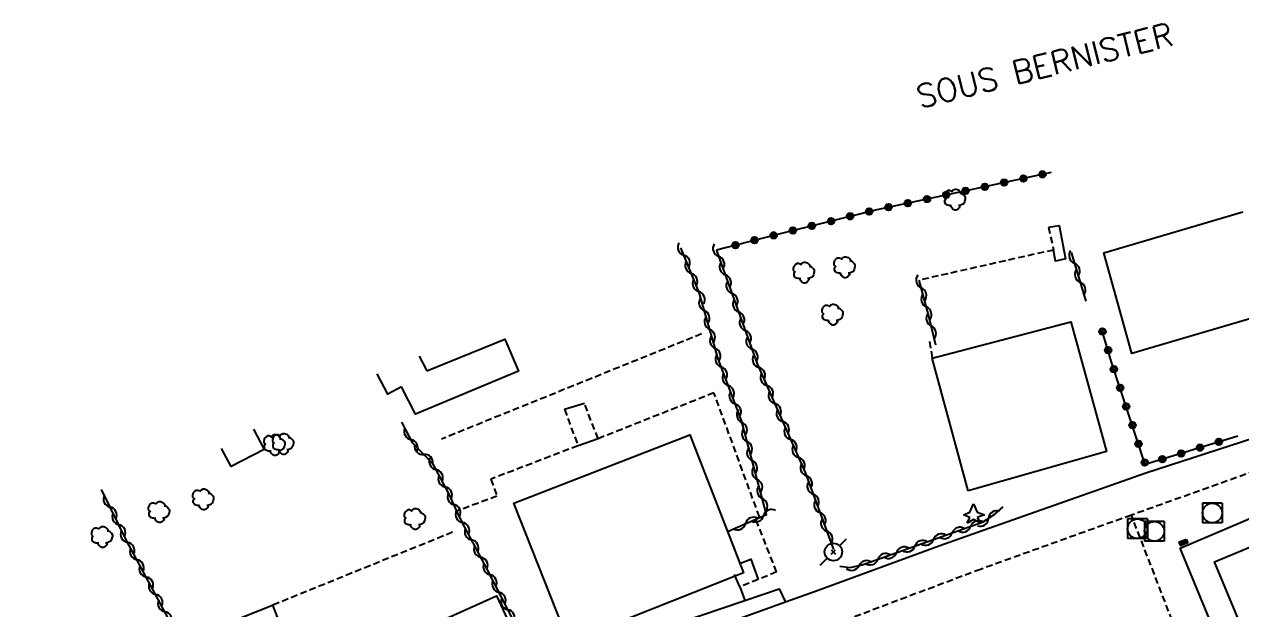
# Model space of a CAD drawing. Header units: millimetres. Extents: x 267000 to 268000, y 124999 to 126000.
# Drawn here: x 267378.6 to 267471.2, y 125359.8 to 125404.3 of the extents above; entities that cross this region are included whole.
import ezdxf
from ezdxf.enums import TextEntityAlignment as Align

# ---------------------------------------------------------------- set-up
doc = ezdxf.new("R2010")
doc.units = ezdxf.units.MM
doc.linetypes.add('DASHED', pattern=[0.75, 0.5, -0.25])
doc.layers.get('0').update_dxf_attribs({"linetype": 'CONTINUOUS'})
for name, color, linetype in [('W0001', 6, 'DASHED'), ('W0008', 7, 'CONTINUOUS'), ('W0014', 7, 'CONTINUOUS'), ('W0017', 7, 'CONTINUOUS'), ('W0101', 7, 'CONTINUOUS'), ('W0104', 1, 'CONTINUOUS'), ('W0105', 7, 'CONTINUOUS'), ('W0112', 1, 'DASHED'), ('W0300', 7, 'CONTINUOUS'), ('W0303', 7, 'CONTINUOUS'), ('W0310', 3, 'CONTINUOUS'), ('W0323', 7, 'CONTINUOUS'), ('W0401', 7, 'CONTINUOUS'), ('W0420', 7, 'CONTINUOUS'), ('W0473', 7, 'CONTINUOUS'), ('W0989', 7, 'CONTINUOUS')]:
    doc.layers.add(name, color=color, linetype=linetype)
doc.styles.get("Standard").update_dxf_attribs({"font": 'romans.shx', "width": 0.85})

# ---------------------------------------------------------------- blocks, each defined once
blk = doc.blocks.new('T420')
for p, q in [((0.75, 0.75), (-0.75, 0.75)), ((-0.75, 0.75), (-0.75, -0.75)), ((0.75, 0.75), (0.75, -0.75)), ((0.75, -0.75), (-0.75, -0.75))]:
    blk.add_line(p, q)
blk.add_ellipse((0, 0), major_axis=(-0.53, 0.53), ratio=1, start_param=3.926991, end_param=10.210176)
blk = doc.blocks.new('T300')
for p, q in [((-0.8, 0.514), (-0.857, 0.343)), ((-0.857, 0.343), (-0.857, 0.171)), ((-0.857, 0.171), (-0.743, 0.057)), ((-0.686, 0.629), (-0.8, 0.514)), ((-0.8, -0.057), (-0.743, 0.057)), ((-0.743, 0.057), (-0.686, 0.114)), ((-0.571, 0.686), (-0.686, 0.629)), ((-0.457, 0.686), (-0.571, 0.686)), ((-0.286, 0.629), (-0.457, 0.686)), ((-0.286, 0.629), (-0.171, 0.743)), ((-0.229, 0.571), (-0.286, 0.629)), ((-0.171, 0.743), (-0.057, 0.8)), ((-0.057, 0.8), (0.057, 0.8)), ((0.057, 0.8), (0.229, 0.743)), ((0.229, 0.743), (0.343, 0.629)), ((0.343, 0.629), (0.4, 0.514)), ((0.457, 0.457), (0.343, 0.457)), ((0.4, 0.514), (0.4, 0.457)), ((0.571, 0.4), (0.457, 0.457)), ((0.571, 0.4), (0.686, 0.286)), ((0.686, 0.286), (0.743, 0.171)), ((0.743, 0.057), (0.686, -0.171)), ((0.743, 0.171), (0.743, 0.057)), ((-0.8, -0.171), (-0.8, -0.057)), ((-0.8, -0.229), (-0.8, -0.171)), ((-0.743, -0.343), (-0.8, -0.229)), ((-0.686, -0.4), (-0.743, -0.343)), ((-0.514, -0.457), (-0.686, -0.4)), ((-0.4, -0.457), (-0.514, -0.457)), ((-0.4, -0.457), (-0.343, -0.457)), ((-0.343, -0.457), (-0.343, -0.4)), ((-0.343, -0.514), (-0.343, -0.457)), ((-0.286, -0.629), (-0.343, -0.514)), ((-0.171, -0.743), (-0.286, -0.629)), ((-0.057, -0.8), (-0.171, -0.743)), ((0.057, -0.8), (-0.057, -0.8)), ((0.171, -0.743), (0.057, -0.8)), ((0.229, -0.686), (0.171, -0.743)), ((0.286, -0.457), (0.229, -0.457)), ((0.286, -0.629), (0.229, -0.686)), ((0.457, -0.4), (0.286, -0.457)), ((0.343, -0.514), (0.286, -0.629)), ((0.343, -0.514), (0.343, -0.457)), ((0.571, -0.343), (0.457, -0.4)), ((0.629, -0.286), (0.571, -0.343)), ((0.686, -0.171), (0.629, -0.286))]:
    blk.add_line(p, q)
blk = doc.blocks.new('T303')
for p, q in [((-0.765, 0), (-0.278, 0.209)), ((-0.278, -0.209), (-0.765, 0)), ((-0.278, 0.209), (0, 0.835)), ((0, 0.835), (0.278, 0.209)), ((0.278, 0.209), (0.835, 0)), ((0.835, 0), (0.278, -0.209)), ((-0.487, -0.626), (-0.278, -0.209)), ((0, -0.348), (-0.487, -0.626)), ((0.557, -0.626), (0, -0.348)), ((0.278, -0.209), (0.557, -0.626))]:
    blk.add_line(p, q)
blk = doc.blocks.new('T401')
for p, q in [((-0.3, 0.3), (0, 0.3)), ((-0.3, -0.25), (-0.3, 0.3)), ((-0.3, 0.15), (0, 0.15)), ((-0.3, 0), (0, 0)), ((0, 0.3), (0, -0.25)), ((-0.3, -0.15), (0, -0.15)), ((-0.3, -0.25), (-0.3, -0.3)), ((-0.3, -0.3), (0, -0.3)), ((0, -0.3), (0, -0.25))]:
    blk.add_line(p, q)
blk = doc.blocks.new('T473')
for p, q in [((0.500001, 0.500001), (1.000002, 1.000002)), ((-0.166667, 0.166667), (0.166667, -0.166667)), ((-0.166667, -0.166667), (0.166667, 0.166667)), ((-1.000002, -1.000002), (-0.500001, -0.500001))]:
    blk.add_line(p, q)
blk.add_ellipse((0, 0), major_axis=(0.471405, 0.471405), ratio=1, start_param=5.497787144, end_param=11.780972451)
blk = doc.blocks.new('t323o')
at = {"color": 0, "linetype": 'Continuous'}
for radius in [0.25, 0.15]:
    blk.add_circle((0, 0), radius, dxfattribs=at)
blk = doc.blocks.new('t310o')
at = {"color": 0, "linetype": 'Continuous'}
for centre, start, end in [((-0.5, 0.375), 216.8699, 323.1304), ((0.5, -0.375), 36.8699, 143.1303)]:
    blk.add_arc(centre, 0.625, start, end, dxfattribs=at)

msp = doc.modelspace()

# ---------------------------------------------------------------- linework, layer by layer
at = {"layer": 'W0001'}
for points in [[(267540.616, 125392.323), (267529.835, 125397.989), (267523.01, 125400.468), (267516.004, 125394.046), (267509.629, 125386.102), (267504.757, 125381.551), (267474.389, 125371.016), (267462.851, 125366.898)], [(267462.851, 125366.898), (267451.36, 125362.768), (267438.053, 125357.751)], [(267472.624, 125342.286), (267467.842, 125353.985), (267462.851, 125366.898)]]:
    msp.add_lwpolyline(points, dxfattribs=at)
at = {"layer": 'W0008'}
msp.add_lwpolyline([(267485.955, 125377.229), (267463.939, 125370.097), (267448.531, 125364.657), (267438.718, 125361.055), (267436.504, 125360.271)], dxfattribs=at)
at = {"layer": 'W0014'}
for points in [[(267472.07, 125351.059), (267466.573, 125364.376), (267471.157, 125366.347), (267474.151, 125367.635), (267489.7, 125374.145), (267501.276, 125378.75), (267502.514, 125379.213), (267503.293, 125379.505)], [(267296.995, 125302.563), (267307.66, 125308.997), (267308.01, 125310.087), (267324.79, 125320.501), (267329.211, 125322.72), (267332.457, 125324.006), (267343.189, 125327.381), (267345.779, 125328.195), (267345.849, 125328.217), (267363.336, 125333.515), (267369.885, 125335.227), (267370.364, 125335.352), (267374.499, 125336.432), (267374.619, 125336.47), (267383.752, 125339.36), (267385.357, 125340.068), (267396.103, 125345.119), (267413.373, 125352.675), (267413.664, 125352.792), (267415.553, 125353.548), (267428.322, 125358.659), (267433.42, 125360.39), (267436.031, 125361.276), (267436.504, 125360.271)], [(267436.504, 125360.271), (267422.225, 125355.119), (267395.485, 125343.472), (267383.437, 125338.12), (267375.147, 125335.498), (267361.878, 125331.775), (267349.792, 125328.099), (267338.033, 125324.352), (267332.852, 125322.927), (267326.615, 125319.317), (267310.354, 125309.567), (267285.999, 125295.154), (267285.106, 125294.84), (267283.822, 125294.664), (267270.003, 125293.449), (267258.679, 125292.126), (267256.076, 125291.676), (267252.316, 125290.819), (267249.153, 125290.029), (267243.607, 125288.325), (267233.666, 125285.06)]]:
    msp.add_lwpolyline(points, dxfattribs=at)
at = {"layer": 'W0017'}
msp.add_lwpolyline([(267433.03, 125361.428), (267433.42, 125360.39)], dxfattribs=at)
at = {"layer": 'W0101'}
for points in [[(267473.404, 125382.314), (267462.879, 125379.215), (267460.748, 125386.877), (267471.339, 125390.007)], [(267472.311, 125355.786), (267469.184, 125363.329), (267486.114, 125370.398), (267501.924, 125376.998)]]:
    msp.add_lwpolyline(points, dxfattribs=at)
for points in [[(267450.432, 125368.75), (267447.686, 125378.843), (267458.238, 125381.616), (267460.956, 125371.75)], [(267420.028, 125357.23), (267415.834, 125367.813), (267429.227, 125373.013), (267432.092, 125365.656), (267433.323, 125362.497), (267432.682, 125362.243)]]:
    msp.add_lwpolyline(points, close=True, dxfattribs=at)
at = {"layer": 'W0104'}
for points in [[(267409.217, 125377.89), (267415.137, 125380.288), (267416.182, 125377.873), (267408.34, 125374.585), (267407.291, 125376.673)], [(267408.628, 125379.01), (267409.217, 125377.89)], [(267407.291, 125376.673), (267406.23, 125376.099), (267405.415, 125377.662)], [(267409.217, 125377.89), (267409.217, 125377.89)], [(267407.291, 125376.673), (267407.291, 125376.673)], [(267396.001, 125373.443), (267396.829, 125371.885), (267394.311, 125370.613), (267393.578, 125371.972)], [(267391.217, 125357.577), (267393.962, 125358.648), (267397.467, 125360.036), (267397.863, 125358.989)]]:
    msp.add_lwpolyline(points, dxfattribs=at)
msp.add_lwpolyline([(267412.944, 125353.088), (267410.214, 125358.817), (267414.517, 125360.749), (267417.181, 125355.021), (267415.362, 125354.191), (267413.504, 125353.344)], close=True, dxfattribs=at)
at = {"layer": 'W0105'}
for points in [[(267456.548, 125388.837), (267457.339, 125388.956), (267457.822, 125386.418), (267457.063, 125386.233), (267456.913, 125387.09)], [(267419.682, 125374.959), (267421.201, 125375.426)], [(267422.24, 125372.715), (267420.72, 125372.182)], [(267433.077, 125363.239), (267433.864, 125363.544), (267434.44, 125362)], [(267433.03, 125361.428), (267432.682, 125362.243), (267432.625, 125362.378)]]:
    msp.add_lwpolyline(points, dxfattribs=at)
at = {"layer": 'W0112'}
for points in [[(267456.548, 125388.837), (267456.913, 125387.09), (267446.69, 125384.796)], [(267430.126, 125380.699), (267410.313, 125372.682)], [(267447.467, 125380.117), (267447.686, 125378.843)], [(267435.837, 125362.567), (267434.261, 125366.569), (267434.373, 125366.65), (267434.527, 125366.761), (267431.07, 125376.215), (267422.24, 125372.715), (267421.201, 125375.426)], [(267419.682, 125374.959), (267420.72, 125372.182), (267414.074, 125369.63), (267414.545, 125368.341), (267411.503, 125367.209)], [(267411.161, 125365.59), (267397.467, 125360.036)], [(267435.837, 125362.567), (267434.44, 125362), (267433.03, 125361.428)]]:
    msp.add_lwpolyline(points, dxfattribs=at)
at = {"layer": 'W0310'}
for points in [[(267432.092, 125365.656), (267434.373, 125366.65), (267435.071, 125366.954), (267433.153, 125374.115), (267431.391, 125378.81), (267429.931, 125383.861), (267428.543, 125387.264)], [(267431.254, 125387.089), (267431.521, 125386.346), (267434.363, 125378.429), (267438.003, 125370.155), (267440.173, 125364.271)], [(267458.257, 125386.903), (267459.379, 125383.205)], [(267447.955, 125379.846), (267447.433, 125382.057), (267446.69, 125384.796)], [(267417.958, 125354.648), (267413.822, 125362.734), (267411.879, 125366.413), (267411.503, 125367.209), (267410.927, 125368.433), (267409.684, 125370.786), (267408.134, 125372.389), (267407.306, 125373.98)], [(267389.524, 125359.057), (267388.536, 125360.913), (267386.369, 125364.925), (267384.435, 125368.86)], [(267440.644, 125363.014), (267441.431, 125362.903), (267442.355, 125363.117), (267451.575, 125366.381), (267452.439, 125366.958), (267453.073, 125367.539)]]:
    msp.add_lwpolyline(points, dxfattribs=at)
at = {"layer": 'W0323'}
for points in [[(267456.747, 125392.994), (267451.208, 125391.805), (267443.46, 125390.16), (267435.905, 125388.281), (267432.733, 125387.468), (267431.254, 125387.089)], [(267470.94, 125372.914), (267463.906, 125370.763), (267461.342, 125378.56), (267460.626, 125380.937)]]:
    msp.add_lwpolyline(points, dxfattribs=at)

# ---------------------------------------------------------------- block references
at = {"layer": 'W0300', "rotation": 359.9999899820874}
for p in [(267449.454, 125390.927), (267441.056, 125385.777), (267437.961, 125385.367), (267440.142, 125382.177), (267397.652, 125372.238), (267398.311, 125372.326), (267392.228, 125368.09), (267388.861, 125367.127), (267408.335, 125366.607), (267384.525, 125365.228)]:
    msp.add_blockref('T300', p, dxfattribs=at)
at = {"layer": 'W0303', "rotation": 359.9999899820874}
msp.add_blockref('T303', (267450.829, 125366.919), dxfattribs=at)
at = {"layer": 'W0310'}
for p, rotation in [((267428.774, 125386.699), 112.1832738637073), ((267431.427, 125386.607), 289.7661015766158), ((267458.508, 125386.076), 286.8781775797168), ((267429.34, 125385.31), 112.1832738637073), ((267431.934, 125385.196), 289.74683660545), ((267458.943, 125384.64), 286.8781775797168), ((267429.907, 125383.921), 112.1832738637073), ((267432.441, 125383.784), 289.74683660545), ((267446.85, 125384.207), 105.1772086735614), ((267447.242, 125382.76), 105.1772086735614), ((267430.33, 125382.482), 106.1220262683142), ((267432.948, 125382.372), 289.74683660545), ((267430.746, 125381.041), 106.1220262683142), ((267433.454, 125380.96), 289.74683660545), ((267447.61, 125381.306), 103.2838437477284), ((267431.163, 125379.6), 106.1220262683142), ((267433.961, 125379.548), 289.74683660545), ((267431.629, 125378.176), 110.5707549604356), ((267434.488, 125378.145), 293.7462455119627), ((267432.156, 125376.771), 110.5707549604356), ((267435.092, 125376.772), 293.7462455119627), ((267432.683, 125375.367), 110.5707549604356), ((267435.696, 125375.399), 293.7462455119627), ((267433.195, 125373.958), 104.9941459427845), ((267436.3, 125374.026), 293.7462455119627), ((267407.998, 125372.649), 117.4937044308191), ((267433.583, 125372.509), 104.9941459427845), ((267436.904, 125372.653), 293.7462455119627), ((267408.973, 125371.522), 134.0369837127748), ((267433.971, 125371.06), 104.9941459427845), ((267437.508, 125371.28), 293.7462455119627), ((267409.907, 125370.365), 117.8457823006644), ((267434.359, 125369.611), 104.9941459427845), ((267438.097, 125369.9), 290.2438097298771), ((267410.607, 125369.038), 117.8457823006644), ((267434.747, 125368.162), 104.9941459427845), ((267438.616, 125368.493), 290.2438097298771), ((267385.096, 125367.514), 116.1793711267516), ((267411.274, 125367.695), 115.201123645475), ((267439.135, 125367.086), 290.2438097298771), ((267385.758, 125366.168), 116.1793711267516), ((267411.917, 125366.34), 117.8399967479879), ((267434.842, 125366.854), 23.53457433223008), ((267451.971, 125366.645), 33.73595308456262), ((267412.618, 125365.014), 117.8399967479879), ((267433.467, 125366.255), 23.54630985209731), ((267439.654, 125365.678), 290.2438097298771), ((267449.196, 125365.539), 19.49462574053462), ((267450.61, 125366.039), 19.49462574053462), ((267386.424, 125364.823), 118.3747955737123), ((267446.368, 125364.538), 19.49462574053462), ((267447.782, 125365.038), 19.49462574053462), ((267387.137, 125363.504), 118.3747955737123), ((267413.318, 125363.687), 117.8399967479879), ((267444.954, 125364.037), 19.49462574053462), ((267414.014, 125362.358), 117.0898058063686), ((267442.118, 125363.062), 13.03989557100262), ((267443.54, 125363.536), 19.49462574053462), ((267387.85, 125362.184), 118.3747955737123), ((267388.562, 125360.864), 118.0276043950699), ((267414.697, 125361.023), 117.0898058063686), ((267389.267, 125359.54), 118.0276043950699), ((267415.38, 125359.688), 117.0898058063686)]:
    msp.add_blockref('t310o', p, dxfattribs=dict(at, rotation=rotation))
at = {"layer": 'W0323'}
for p, rotation in [((267454.623, 125392.538), 192.1152418026085), ((267456.09, 125392.853), 192.1152418026085), ((267450.223, 125391.596), 191.9866395687046), ((267451.69, 125391.908), 192.1152418026085), ((267453.156, 125392.223), 192.1152418026085), ((267447.288, 125390.973), 191.9866395687046), ((267448.755, 125391.284), 191.9866395687046), ((267442.891, 125390.018), 193.9666296388077), ((267444.354, 125390.35), 191.9866395687046), ((267445.821, 125390.661), 191.9866395687046), ((267438.524, 125388.932), 193.9666296388077), ((267439.98, 125389.294), 193.9666296388077), ((267441.435, 125389.656), 193.9666296388077), ((267435.613, 125388.206), 194.375744891289), ((267437.068, 125388.57), 193.9666296388077), ((267432.707, 125387.461), 194.3730058868545), ((267434.16, 125387.834), 194.375744891289), ((267460.639, 125380.893), 106.7633532285023), ((267461.072, 125379.457), 106.7633532285023), ((267461.518, 125378.025), 108.2031621141059), ((267461.987, 125376.6), 108.2031621141059), ((267462.455, 125375.175), 108.2031621141059), ((267462.924, 125373.75), 108.2031621141059), ((267463.392, 125372.325), 108.2031621141059), ((267469.506, 125372.475), 197.0036529442814), ((267466.637, 125371.598), 197.0036529442814), ((267468.071, 125372.037), 197.0036529442814), ((267463.861, 125370.9), 108.2031621141059), ((267465.202, 125371.159), 197.0036529442814)]:
    msp.add_blockref('t323o', p, dxfattribs=dict(at, rotation=rotation))
at = {"layer": 'W0401', "rotation": 293.2664563370908}
msp.add_blockref('T401', (267466.858, 125364.677), dxfattribs=at)
at = {"layer": 'W0420', "rotation": 359.9999899820874}
for p in [(267469.008, 125367.057), (267463.311, 125365.859), (267464.596, 125365.664)]:
    msp.add_blockref('T420', p, dxfattribs=at)
at = {"layer": 'W0473', "rotation": 359.9999899820874}
msp.add_blockref('T473', (267440.159, 125364.093), dxfattribs=at)

# ---------------------------------------------------------------- texts
at = {"layer": 'W0989'}
msp.add_text('SOUS BERNISTER', height=1.75, rotation=14.03114, dxfattribs=at).set_placement((267456.255, 125401.149), align=Align.MIDDLE_CENTER)

doc.saveas('drawing.dxf')
